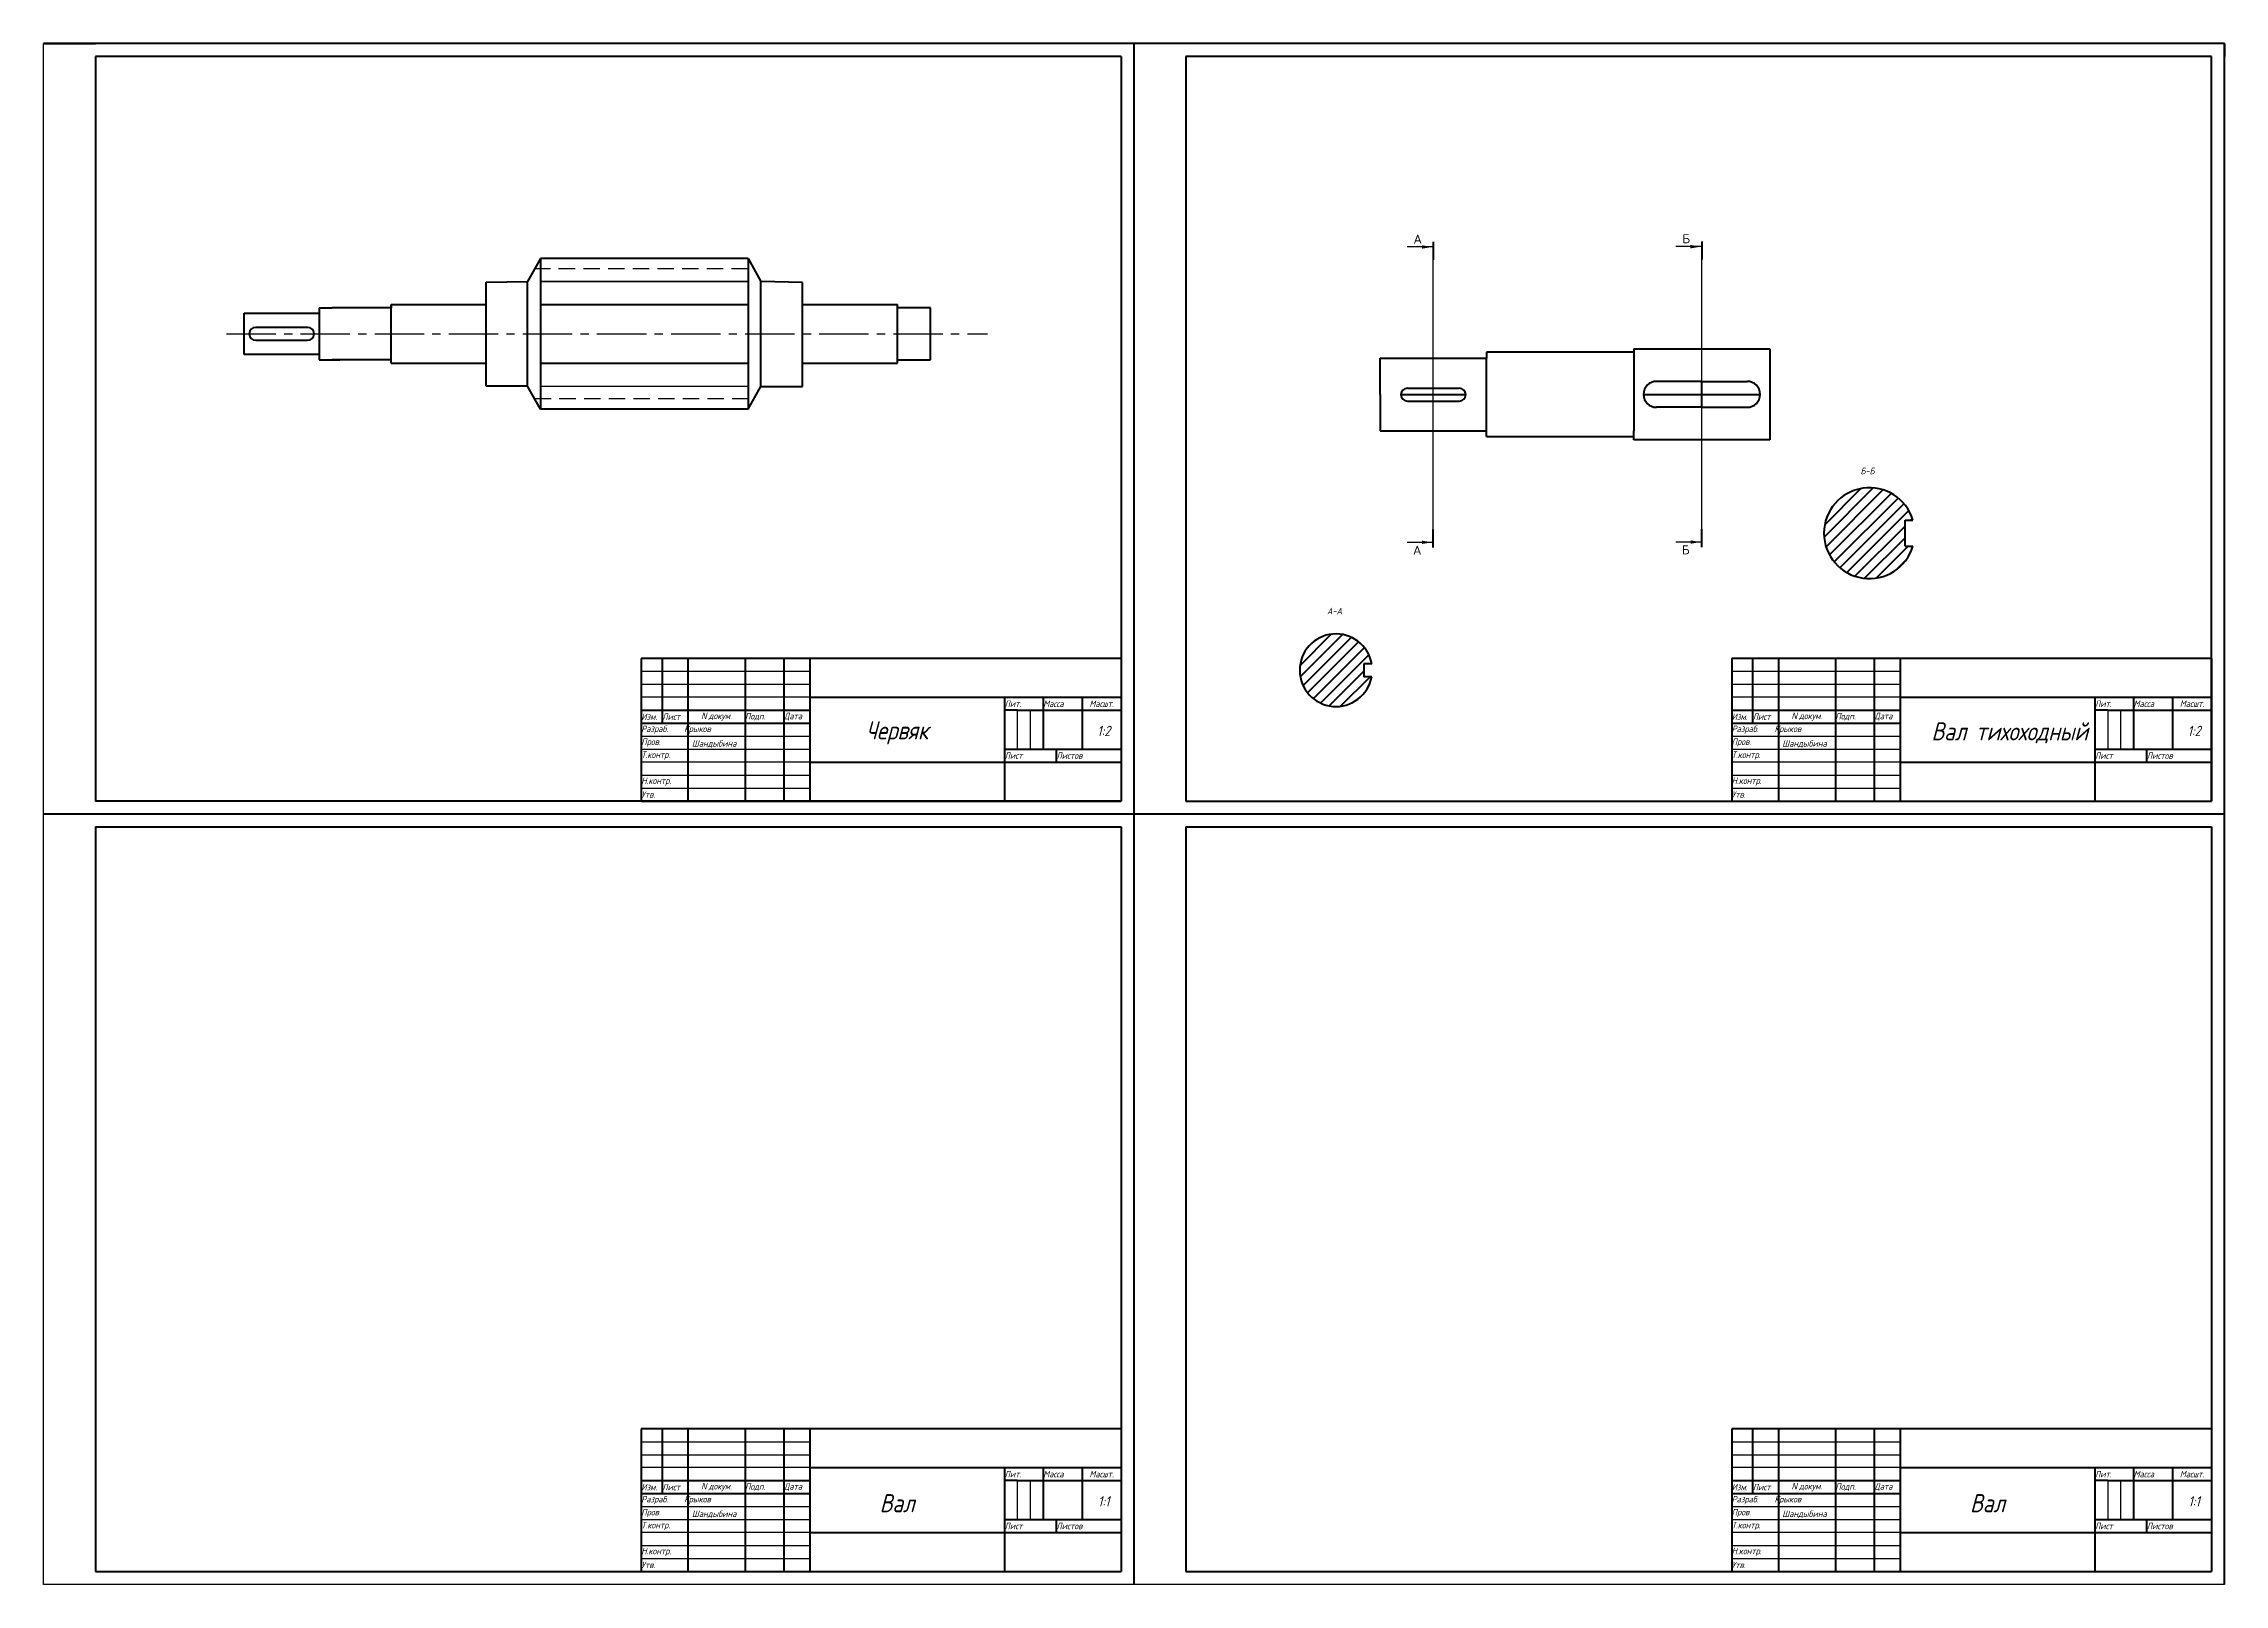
# Model space of a CAD drawing. Header units: millimetres. Extents: x -2503 to -1662, y -1923 to -1329.
import ezdxf
from ezdxf.enums import TextEntityAlignment as Align

# ---------------------------------------------------------------- set-up
doc = ezdxf.new("R2010")
doc.units = ezdxf.units.MM
doc.linetypes.add('осевая2', pattern=[28.575, 19.05, -3.175, 3.175, -3.175])
doc.linetypes.add('штриховая2', pattern=[9.525, 6.35, -3.175])
for name, color, linetype, lineweight in [('Основные', 7, 'Continuous', 53), ('РАМКА', 7, 'Continuous', 53), ('РАМКА1', 7, 'Continuous', 25), ('текст', 7, 'Continuous', 25), ('Тонкие', 7, 'Continuous', 25)]:
    doc.layers.add(name, color=color, linetype=linetype, lineweight=lineweight)
doc.styles.add('ADRF1', font='simplex.shx', dxfattribs={"width": 0.8, "oblique": 15})
doc.styles.get("Standard").update_dxf_attribs({"font": 'GOST_A.TTF', "oblique": 15})
doc.styles.add('TEXT', font='TXTA.SHX')
pattern_1 = [(45, (-2503.1896, -1923.3732), (-2.245064, 2.245064), [])]

# ---------------------------------------------------------------- blocks, each defined once
blk = doc.blocks.new('*U83')
at = {"color": 7, "linetype": 'Continuous', "lineweight": 80}
for p, q in [((0, 110.88), (0, 103.88)), ((0, -7), (0, 0))]:
    blk.add_line(p, q, dxfattribs=at)
at = {"linetype": 'Continuous', "lineweight": 25}
for p, q in [((-0.35, 108.88), (-10.05, 108.88)), ((-0.35, -5), (-10.05, -5))]:
    blk.add_line(p, q, dxfattribs=at)
for points in [[(-0.46, 108.88), (-4.39, 108.22), (-4.39, 109.54)], [(-0.46, -5), (-4.36, -4.35), (-4.36, -5.65)]]:
    blk.add_solid(points, dxfattribs=at)
at = {"layer": 'Defpoints'}
blk.add_line((0, 0), (0, 103.88), dxfattribs=at)
at = {"style": 'TEXT'}
for tag, p in [('2', (-6.03, 111.93)), ('1', (-6.2, -8))]:
    blk.add_attdef(tag, text='', height=3.5, dxfattribs=at).set_placement(p, align=Align.MIDDLE_CENTER)
blk = doc.blocks.new('*U91')
at = {"color": 7, "linetype": 'Continuous', "lineweight": 80}
for p, q in [((0, 110.88), (0, 103.88)), ((0, -7), (0, 0))]:
    blk.add_line(p, q, dxfattribs=at)
at = {"linetype": 'Continuous', "lineweight": 25}
for p, q in [((-0.35, 108.88), (-10.05, 108.88)), ((-0.35, -5), (-10.05, -5))]:
    blk.add_line(p, q, dxfattribs=at)
for points in [[(-0.46, 108.88), (-4.39, 108.22), (-4.39, 109.54)], [(-0.46, -5), (-4.36, -4.35), (-4.36, -5.65)]]:
    blk.add_solid(points, dxfattribs=at)
at = {"layer": 'Defpoints'}
blk.add_line((0, 0), (0, 103.88), dxfattribs=at)
at = {"style": 'TEXT'}
for tag, p in [('2', (-6.03, 111.93)), ('1', (-6.2, -8))]:
    blk.add_attdef(tag, text='', height=3.5, dxfattribs=at).set_placement(p, align=Align.MIDDLE_CENTER)

msp = doc.modelspace()

# ---------------------------------------------------------------- hatches: boundary and pattern name
at = {"layer": 'Основные'}
h = msp.add_hatch(dxfattribs=at)
h.set_pattern_fill('ANSI31', color=256)
h.set_pattern_definition(pattern_1)
h.paths.add_polyline_path([(-1785.35, -1513.11), (-1782.33, -1513.11, 6.854102), (-1782.33, -1523.11), (-1785.35, -1523.11)])
h = msp.add_hatch(dxfattribs=at)
h.set_pattern_fill('ANSI31', color=256)
h.set_pattern_definition(pattern_1)
h.paths.add_polyline_path([(-1991.02, -1573.44), (-1994.02, -1573.44), (-1994.02, -1568.44), (-1991.02, -1568.44, 11.109991)])

# ---------------------------------------------------------------- linework, layer by layer
for p, q in [((-1662.19, -1329.37), (-2503.19, -1329.37)), ((-2503.19, -1329.37), (-2483.19, -1329.37)), ((-2483.19, -1334.37), (-2483.19, -1621.37)), ((-2087.69, -1334.37), (-2483.19, -1334.37)), ((-2087.69, -1334.37), (-2087.69, -1621.37)), ((-2082.69, -1329.37), (-2082.69, -1923.37)), ((-2062.69, -1334.37), (-2062.69, -1621.37)), ((-1667.19, -1334.37), (-2062.69, -1334.37)), ((-1667.19, -1621.37), (-1667.19, -1334.37)), ((-1662.19, -1923.37), (-1662.19, -1329.37)), ((-1662.19, -1329.37), (-1662.19, -1334.37)), ((-2311.54, -1412.25), (-2316.54, -1421.13)), ((-2231.54, -1412.25), (-2311.54, -1412.25)), ((-2311.54, -1412.25), (-2311.54, -1470.25)), ((-2231.54, -1412.25), (-2226.54, -1421.13)), ((-2231.54, -1412.25), (-2231.54, -1470.25)), ((-2332.54, -1421.38), (-2316.54, -1421.13)), ((-2316.54, -1461.38), (-2316.54, -1421.13)), ((-2311.54, -1421.25), (-2311.54, -1461.25)), ((-2210.54, -1421.5), (-2226.54, -1421.13)), ((-2226.54, -1461.5), (-2226.54, -1421.13)), ((-2332.54, -1461.38), (-2332.54, -1421.38)), ((-2210.54, -1461.5), (-2210.54, -1421.5)), ((-2425.91, -1449.25), (-2425.91, -1433.25)), ((-2425.91, -1433.25), (-2396.91, -1433.25)), ((-2396.91, -1431.25), (-2391.91, -1431.25)), ((-2396.91, -1431.25), (-2396.91, -1451.25)), ((-2381.91, -1431.25), (-2391.91, -1431.25)), ((-2369.16, -1430), (-2332.54, -1430)), ((-2369.16, -1452.5), (-2369.16, -1430)), ((-2311.54, -1430), (-2231.54, -1430)), ((-2210.54, -1430), (-2173.91, -1430)), ((-2173.91, -1451.25), (-2173.91, -1431.25)), ((-2401.41, -1438.75), (-2421.41, -1438.75)), ((-2421.41, -1443.75), (-2401.41, -1443.75)), ((-2396.91, -1449.25), (-2425.91, -1449.25)), ((-2396.91, -1451.25), (-2388.98, -1451.25)), ((-2381.91, -1451.25), (-2391.91, -1451.25)), ((-2369.16, -1452.5), (-2332.54, -1452.5)), ((-2311.54, -1452.5), (-2231.54, -1452.5)), ((-2210.54, -1452.5), (-2173.91, -1452.5)), ((-1987.76, -1464.7), (-1987.76, -1450.7)), ((-1987.76, -1450.7), (-1946.76, -1450.7)), ((-1889.96, -1448.34), (-1946.76, -1448.34)), ((-1946.76, -1448.34), (-1946.76, -1450.7)), ((-1946.76, -1478.7), (-1946.76, -1450.7)), ((-1889.96, -1447.09), (-1837.46, -1447.09)), ((-1889.96, -1447.09), (-1889.96, -1478.64)), ((-1837.46, -1447.09), (-1837.46, -1482.09)), ((-2316.54, -1461.38), (-2332.54, -1461.38)), ((-2311.54, -1470.25), (-2316.54, -1461.38)), ((-2231.54, -1470.25), (-2226.54, -1461.5)), ((-2226.54, -1461.5), (-2210.54, -1461.5)), ((-1977.26, -1462.2), (-1957.26, -1462.2)), ((-1863.71, -1459.59), (-1881.21, -1459.59)), ((-1863.71, -1459.59), (-1846.21, -1459.59)), ((-1863.71, -1469.59), (-1863.71, -1459.59)), ((-2231.54, -1470.25), (-2311.54, -1470.25)), ((-1987.76, -1464.7), (-1987.76, -1478.7)), ((-1979.76, -1464.7), (-1954.76, -1464.7)), ((-1977.26, -1467.2), (-1957.26, -1467.2)), ((-1886.21, -1464.59), (-1841.21, -1464.59)), ((-1863.71, -1469.59), (-1881.21, -1469.59)), ((-1863.71, -1469.59), (-1846.21, -1469.59)), ((-1987.76, -1478.7), (-1946.76, -1478.7)), ((-1946.76, -1480.84), (-1946.76, -1478.7)), ((-1889.96, -1482.09), (-1889.96, -1478.64)), ((-1946.76, -1480.84), (-1889.96, -1480.84)), ((-1837.46, -1482.09), (-1889.96, -1482.09)), ((-1785.35, -1523.11), (-1785.35, -1513.11)), ((-1785.35, -1513.11), (-1782.33, -1513.11)), ((-1785.35, -1518.11), (-1785.35, -1518.11)), ((-1785.35, -1523.11), (-1782.33, -1523.11)), ((-1991.02, -1568.44), (-1994.02, -1568.44)), ((-1994.02, -1568.44), (-1994.02, -1573.44)), ((-1991.02, -1573.44), (-1994.02, -1573.44)), ((-2127.69, -1586.37), (-2132.69, -1586.37)), ((-2127.69, -1586.37), (-2087.69, -1586.37)), ((-1707.19, -1586.37), (-1712.19, -1586.37)), ((-1707.19, -1586.37), (-1667.19, -1586.37)), ((-2132.69, -1601.37), (-2087.69, -1601.37)), ((-1712.19, -1601.37), (-1667.19, -1601.37)), ((-2087.69, -1621.37), (-2483.19, -1621.37)), ((-2062.69, -1621.37), (-1667.19, -1621.37)), ((-1662.19, -1621.37), (-1662.19, -1616.37)), ((-2503.19, -1626.37), (-1662.19, -1626.37)), ((-2483.19, -1631.37), (-2483.19, -1918.37)), ((-2483.19, -1631.37), (-2087.69, -1631.37)), ((-2087.69, -1631.37), (-2087.69, -1918.37)), ((-2062.69, -1631.37), (-1667.19, -1631.37)), ((-2062.69, -1631.37), (-2062.69, -1918.37)), ((-1667.19, -1631.37), (-1667.19, -1918.37)), ((-2127.69, -1883.37), (-2132.69, -1883.37)), ((-2127.69, -1883.37), (-2087.69, -1883.37)), ((-1707.19, -1883.37), (-1712.19, -1883.37)), ((-1707.19, -1883.37), (-1667.19, -1883.37)), ((-2132.69, -1898.37), (-2087.69, -1898.37)), ((-1712.19, -1898.37), (-1667.19, -1898.37)), ((-2483.19, -1918.37), (-2087.69, -1918.37)), ((-2062.69, -1918.37), (-1667.19, -1918.37))]:
    msp.add_line(p, q, dxfattribs=at)
for points in [[(-2231.54, -1421.13), (-2311.54, -1421.21)], [(-2369.16, -1430), (-2369.16, -1431.25), (-2381.91, -1431.25)], [(-2161.16, -1431.25), (-2173.91, -1431.25), (-2173.91, -1430)], [(-2161.16, -1451.25), (-2161.16, -1431.25)], [(-2369.16, -1452.5), (-2369.16, -1451.25), (-2381.91, -1451.25)], [(-2173.91, -1452.5), (-2173.91, -1451.25), (-2161.16, -1451.25)]]:
    msp.add_lwpolyline(points, dxfattribs=at)
for centre, radius, start, end in [((-2421.41, -1441.25), 2.5, 90, 270), ((-2401.41, -1441.25), 2.5, 270, 90), ((-1977.26, -1464.7), 2.5, 90, 270), ((-1957.26, -1464.7), 2.5, 270, 90), ((-1881.21, -1464.59), 5, 90, 270), ((-1846.21, -1464.59), 5, 270, 90), ((-1799.1, -1518.11), 17.5, 16.60155, 343.39845), ((-2004.79, -1570.94), 14, 10.28656, 349.71344)]:
    msp.add_arc(centre, radius, start, end, dxfattribs=at)
at = {"layer": 'РАМКА'}
for p, q in [((-2272.69, -1566.37), (-2272.69, -1621.37)), ((-2087.69, -1566.37), (-2272.69, -1566.37)), ((-2264.69, -1566.37), (-2264.69, -1591.37)), ((-2254.69, -1566.37), (-2254.69, -1621.37)), ((-2232.69, -1566.37), (-2232.69, -1621.37)), ((-2217.69, -1566.37), (-2217.69, -1621.37)), ((-2207.69, -1566.37), (-2207.69, -1621.37)), ((-2087.69, -1566.37), (-2087.69, -1621.37)), ((-1852.19, -1566.37), (-1852.19, -1621.37)), ((-1667.19, -1566.37), (-1852.19, -1566.37)), ((-1844.19, -1566.37), (-1844.19, -1591.37)), ((-1834.19, -1566.37), (-1834.19, -1621.37)), ((-1812.19, -1566.37), (-1812.19, -1621.37)), ((-1797.19, -1566.37), (-1797.19, -1621.37)), ((-1787.19, -1566.37), (-1787.19, -1621.37)), ((-1667.19, -1566.37), (-1667.19, -1621.37)), ((-2272.69, -1586.37), (-2207.69, -1586.37)), ((-2207.69, -1581.37), (-2087.69, -1581.37)), ((-2132.69, -1581.37), (-2132.69, -1621.37)), ((-2117.69, -1581.37), (-2117.69, -1601.37)), ((-2102.69, -1581.37), (-2102.69, -1601.37)), ((-1852.19, -1586.37), (-1787.19, -1586.37)), ((-1787.19, -1581.37), (-1667.19, -1581.37)), ((-1712.19, -1581.37), (-1712.19, -1621.37)), ((-1697.19, -1581.37), (-1697.19, -1601.37)), ((-1682.19, -1581.37), (-1682.19, -1601.37)), ((-2272.69, -1591.37), (-2207.69, -1591.37)), ((-1852.19, -1591.37), (-1787.19, -1591.37)), ((-2112.69, -1601.37), (-2112.69, -1606.37)), ((-1692.19, -1601.37), (-1692.19, -1606.37)), ((-2207.69, -1606.37), (-2087.69, -1606.37)), ((-1787.19, -1606.37), (-1667.19, -1606.37)), ((-2272.69, -1621.37), (-2087.69, -1621.37)), ((-1852.19, -1621.37), (-1667.19, -1621.37)), ((-2272.69, -1863.37), (-2272.69, -1918.37)), ((-2087.69, -1863.37), (-2272.69, -1863.37)), ((-2264.69, -1863.37), (-2264.69, -1888.37)), ((-2254.69, -1863.37), (-2254.69, -1918.37)), ((-2232.69, -1863.37), (-2232.69, -1918.37)), ((-2217.69, -1863.37), (-2217.69, -1918.37)), ((-2207.69, -1863.37), (-2207.69, -1918.37)), ((-2087.69, -1863.37), (-2087.69, -1918.37)), ((-1852.19, -1863.37), (-1852.19, -1918.37)), ((-1667.19, -1863.37), (-1852.19, -1863.37)), ((-1844.19, -1863.37), (-1844.19, -1888.37)), ((-1834.19, -1863.37), (-1834.19, -1918.37)), ((-1812.19, -1863.37), (-1812.19, -1918.37)), ((-1797.19, -1863.37), (-1797.19, -1918.37)), ((-1787.19, -1863.37), (-1787.19, -1918.37)), ((-1667.19, -1863.37), (-1667.19, -1918.37)), ((-2272.69, -1883.37), (-2207.69, -1883.37)), ((-2207.69, -1878.37), (-2087.69, -1878.37)), ((-2132.69, -1878.37), (-2132.69, -1918.37)), ((-2117.69, -1878.37), (-2117.69, -1898.37)), ((-2102.69, -1878.37), (-2102.69, -1898.37)), ((-1852.19, -1883.37), (-1787.19, -1883.37)), ((-1787.19, -1878.37), (-1667.19, -1878.37)), ((-1712.19, -1878.37), (-1712.19, -1918.37)), ((-1697.19, -1878.37), (-1697.19, -1898.37)), ((-1682.19, -1878.37), (-1682.19, -1898.37)), ((-2272.69, -1888.37), (-2207.69, -1888.37)), ((-1852.19, -1888.37), (-1787.19, -1888.37)), ((-2112.69, -1898.37), (-2112.69, -1903.37)), ((-1692.19, -1898.37), (-1692.19, -1903.37)), ((-2207.69, -1903.37), (-2087.69, -1903.37)), ((-1787.19, -1903.37), (-1667.19, -1903.37)), ((-2272.69, -1918.37), (-2087.69, -1918.37)), ((-1852.19, -1918.37), (-1667.19, -1918.37))]:
    msp.add_line(p, q, dxfattribs=at)
at = {"layer": 'РАМКА1'}
for p, q in [((-2503.19, -1923.37), (-2503.19, -1329.37)), ((-2272.69, -1571.37), (-2207.69, -1571.37)), ((-1852.19, -1571.37), (-1787.19, -1571.37)), ((-2272.69, -1576.37), (-2207.69, -1576.37)), ((-1852.19, -1576.37), (-1787.19, -1576.37)), ((-2207.69, -1581.37), (-2272.69, -1581.37)), ((-2127.69, -1586.37), (-2127.69, -1601.37)), ((-2122.69, -1586.37), (-2122.69, -1601.37)), ((-1787.19, -1581.37), (-1852.19, -1581.37)), ((-1707.19, -1586.37), (-1707.19, -1601.37)), ((-1702.19, -1586.37), (-1702.19, -1601.37)), ((-2272.69, -1596.37), (-2207.69, -1596.37)), ((-1852.19, -1596.37), (-1787.19, -1596.37)), ((-2272.69, -1601.37), (-2207.69, -1601.37)), ((-1852.19, -1601.37), (-1787.19, -1601.37)), ((-2207.69, -1606.37), (-2272.69, -1606.37)), ((-2272.69, -1611.37), (-2207.69, -1611.37)), ((-1787.19, -1606.37), (-1852.19, -1606.37)), ((-1852.19, -1611.37), (-1787.19, -1611.37)), ((-2272.69, -1616.37), (-2207.69, -1616.37)), ((-1852.19, -1616.37), (-1787.19, -1616.37)), ((-2272.69, -1868.37), (-2207.69, -1868.37)), ((-2272.69, -1873.37), (-2207.69, -1873.37)), ((-1852.19, -1868.37), (-1787.19, -1868.37)), ((-1852.19, -1873.37), (-1787.19, -1873.37)), ((-2207.69, -1878.37), (-2272.69, -1878.37)), ((-2127.69, -1883.37), (-2127.69, -1898.37)), ((-2122.69, -1883.37), (-2122.69, -1898.37)), ((-1787.19, -1878.37), (-1852.19, -1878.37)), ((-1707.19, -1883.37), (-1707.19, -1898.37)), ((-1702.19, -1883.37), (-1702.19, -1898.37)), ((-2272.69, -1893.37), (-2207.69, -1893.37)), ((-2272.69, -1898.37), (-2207.69, -1898.37)), ((-1852.19, -1893.37), (-1787.19, -1893.37)), ((-1852.19, -1898.37), (-1787.19, -1898.37)), ((-2207.69, -1903.37), (-2272.69, -1903.37)), ((-2272.69, -1908.37), (-2207.69, -1908.37)), ((-1787.19, -1903.37), (-1852.19, -1903.37)), ((-1852.19, -1908.37), (-1787.19, -1908.37)), ((-2272.69, -1913.37), (-2207.69, -1913.37)), ((-1852.19, -1913.37), (-1787.19, -1913.37)), ((-1662.19, -1923.37), (-2503.19, -1923.37))]:
    msp.add_line(p, q, dxfattribs=at)
at = {"layer": 'Тонкие', "linetype": 'штриховая2'}
for p, q in [((-2231.54, -1416.25), (-2313.79, -1416.25)), ((-2313.84, -1466.25), (-2229.25, -1466.25))]:
    msp.add_line(p, q, dxfattribs=at)
at = {"layer": 'Тонкие', "linetype": 'осевая2'}
msp.add_line((-2432.67, -1441.25), (-2139.25, -1441.25), dxfattribs=at)
at = {"layer": 'Тонкие'}
msp.add_line((-2231.54, -1461.5), (-2311.54, -1461.5), dxfattribs=at)

# ---------------------------------------------------------------- block references
at = {"layer": 'Основные'}
for name, p, values in [('*U83', (-1967.26, -1516.64), {'1': 'А', '2': 'А'}), ('*U91', (-1863.71, -1516.53), {'1': 'Б', '2': 'Б'})]:
    msp.add_blockref(name, p, dxfattribs=at).add_auto_attribs(values)

# ---------------------------------------------------------------- texts
at = {"layer": 'Основные', "char_height": 2.5, "attachment_point": 1}
for s, insert in [('Б-Б', (-1802.51, -1492.86)), ('А-А', (-2008.24, -1546.88))]:
    msp.add_mtext_dynamic_manual_height_columns(s, width=19.0972, gutter_width=12.5, heights=[0], dxfattribs=dict(at, insert=insert))
at = {"layer": 'текст', "attachment_point": 5, "style": 'ADRF1'}
for s, insert, char_height, width in [('\\pxqj;Изм.', (-2268.69, -1588.87), 2.5, 8), ('\\pxqj;Лист', (-2259.69, -1588.87), 2.5, 10), ('{\\fArial|b0|i0|c0|p34;N\\fArial|b0|i0|c204|p34; }докум.', (-2243.69, -1588.87), 2.5, 22), ('\\pxqj;Подп.', (-2225.19, -1588.87), 2.5, 15), ('\\pxqj;Дата', (-2212.69, -1588.87), 2.5, 10), ('\\pxqj;Лит.', (-2125.19, -1583.87), 2.5, 15), ('\\pxqj;Масса', (-2110.19, -1583.87), 2.5, 15), ('Масшт.', (-2095.19, -1583.87), 2.5, 15), ('\\pxqj;Изм.', (-1848.19, -1588.87), 2.5, 8), ('\\pxqj;Лист', (-1839.19, -1588.87), 2.5, 10), ('{\\fArial|b0|i0|c0|p34;N\\fArial|b0|i0|c204|p34; }докум.', (-1823.19, -1588.87), 2.5, 22), ('\\pxqj;Подп.', (-1804.69, -1588.87), 2.5, 15), ('\\pxqj;Дата', (-1792.19, -1588.87), 2.5, 10), ('\\pxqj;Лит.', (-1704.69, -1583.87), 2.5, 15), ('\\pxqj;Масса', (-1689.69, -1583.87), 2.5, 15), ('Масшт.', (-1674.69, -1583.87), 2.5, 15), ('\\pxqj;Разраб.', (-2263.69, -1593.87), 2.5, 18), ('\\pxqj;Пров.', (-2263.69, -1598.87), 2.5, 18), ('\\pxqj;Крыков', (-2247.19, -1593.87), 2.5, 18), ('Червяк', (-2174.07, -1595.07), 7, 75), ('1:2', (-2094.38, -1594.36), 4, 15), ('\\pxqj;Разраб.', (-1843.19, -1593.87), 2.5, 18), ('\\pxqj;Пров.', (-1843.19, -1598.87), 2.5, 18), ('\\pxqj;Крыков', (-1826.69, -1593.87), 2.5, 18), ('Вал тихоходный', (-1745, -1595.07), 7, 57.858), ('1:2', (-1673.88, -1594.36), 4, 15), ('\\pxqj;Т.контр.', (-2263.69, -1603.87), 2.5, 18), ('\\pxqj;Шандыбина', (-2244.19, -1599.37), 2.5, 18), ('\\pxqj;Лист', (-2122.69, -1603.87), 2.5, 20), ('\\pxqj;Листов', (-2100.19, -1603.87), 2.5, 25), ('\\pxqj;Т.контр.', (-1843.19, -1603.87), 2.5, 18), ('\\pxqj;Шандыбина', (-1823.69, -1599.37), 2.5, 18), ('\\pxqj;Лист', (-1702.19, -1603.87), 2.5, 20), ('\\pxqj;Листов', (-1679.69, -1603.87), 2.5, 25), ('\\pxqj;Н.контр.', (-2263.69, -1613.87), 2.5, 18), ('\\pxqj;Н.контр.', (-1843.19, -1613.87), 2.5, 18), ('\\pxqj;Утв.', (-2263.69, -1618.87), 2.5, 18), ('\\pxqj;Утв.', (-1843.19, -1618.87), 2.5, 18), ('\\pxqj;Лит.', (-2125.19, -1880.87), 2.5, 15), ('\\pxqj;Масса', (-2110.19, -1880.87), 2.5, 15), ('Масшт.', (-2095.19, -1880.87), 2.5, 15), ('\\pxqj;Лит.', (-1704.69, -1880.87), 2.5, 15), ('\\pxqj;Масса', (-1689.69, -1880.87), 2.5, 15), ('Масшт.', (-1674.69, -1880.87), 2.5, 15), ('\\pxqj;Изм.', (-2268.69, -1885.87), 2.5, 8), ('\\pxqj;Разраб.', (-2263.69, -1890.87), 2.5, 18), ('\\pxqj;Лист', (-2259.69, -1885.87), 2.5, 10), ('\\pxqj;Крыков', (-2247.19, -1890.87), 2.5, 18), ('{\\fArial|b0|i0|c0|p34;N\\fArial|b0|i0|c204|p34; }докум.', (-2243.69, -1885.87), 2.5, 22), ('\\pxqj;Подп.', (-2225.19, -1885.87), 2.5, 15), ('\\pxqj;Дата', (-2212.69, -1885.87), 2.5, 10), ('Вал', (-2174.07, -1892.07), 7, 75), ('1:1', (-2094.38, -1891.36), 4, 15), ('\\pxqj;Изм.', (-1848.19, -1885.87), 2.5, 8), ('\\pxqj;Разраб.', (-1843.19, -1890.87), 2.5, 18), ('\\pxqj;Лист', (-1839.19, -1885.87), 2.5, 10), ('\\pxqj;Крыков', (-1826.69, -1890.87), 2.5, 18), ('{\\fArial|b0|i0|c0|p34;N\\fArial|b0|i0|c204|p34; }докум.', (-1823.19, -1885.87), 2.5, 22), ('\\pxqj;Подп.', (-1804.69, -1885.87), 2.5, 15), ('\\pxqj;Дата', (-1792.19, -1885.87), 2.5, 10), ('Вал', (-1753.57, -1892.07), 7, 75), ('1:1', (-1673.88, -1891.36), 4, 15), ('\\pxqj;Пров.', (-2263.69, -1895.87), 2.5, 18), ('\\pxqj;Т.контр.', (-2263.69, -1900.87), 2.5, 18), ('\\pxqj;Шандыбина', (-2244.19, -1896.37), 2.5, 18), ('\\pxqj;Лист', (-2122.69, -1900.87), 2.5, 20), ('\\pxqj;Листов', (-2100.19, -1900.87), 2.5, 25), ('\\pxqj;Пров.', (-1843.19, -1895.87), 2.5, 18), ('\\pxqj;Т.контр.', (-1843.19, -1900.87), 2.5, 18), ('\\pxqj;Шандыбина', (-1823.69, -1896.37), 2.5, 18), ('\\pxqj;Лист', (-1702.19, -1900.87), 2.5, 20), ('\\pxqj;Листов', (-1679.69, -1900.87), 2.5, 25), ('\\pxqj;Утв.', (-2263.69, -1915.87), 2.5, 18), ('\\pxqj;Н.контр.', (-2263.69, -1910.87), 2.5, 18), ('\\pxqj;Утв.', (-1843.19, -1915.87), 2.5, 18), ('\\pxqj;Н.контр.', (-1843.19, -1910.87), 2.5, 18)]:
    msp.add_mtext(s, dxfattribs=dict(at, insert=insert, char_height=char_height, width=width))

doc.saveas('drawing.dxf')
